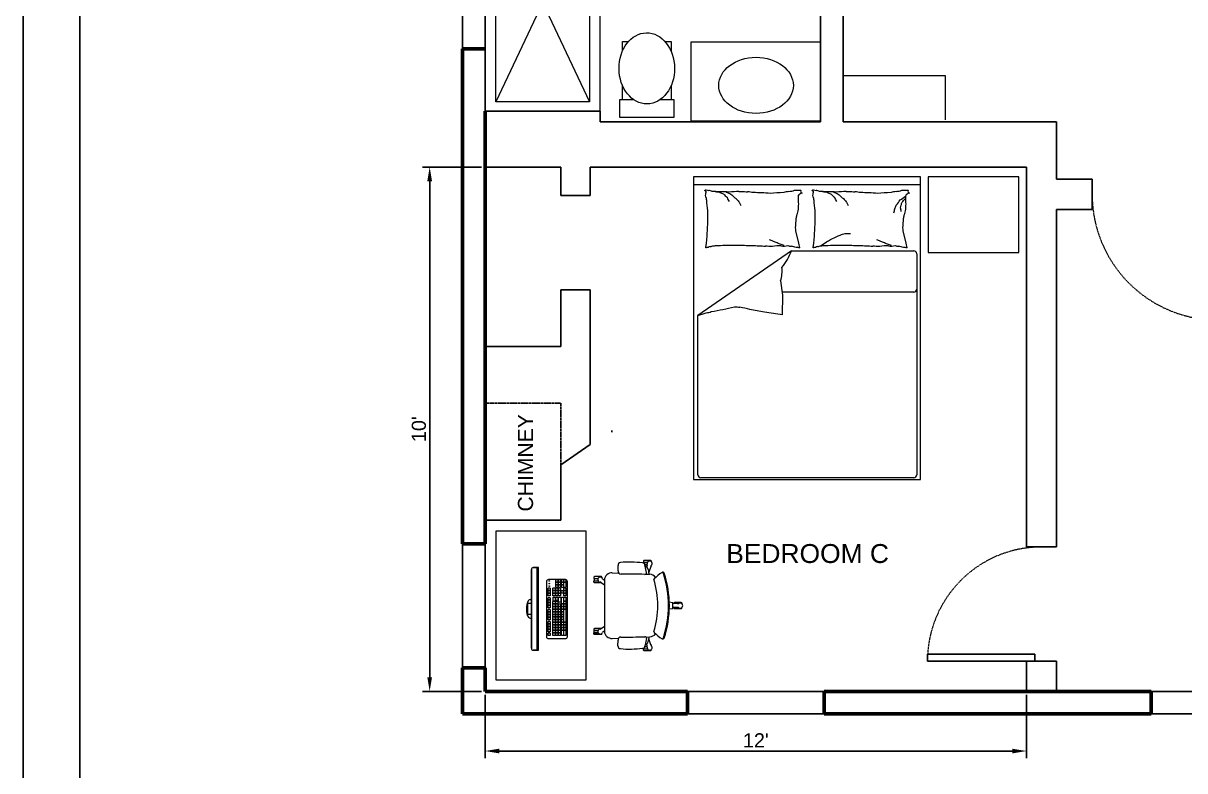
# Model space of a CAD drawing. Header units: millimetres. Extents: x 148 to 2418, y -847 to 707.
# Drawn here: x 922.3 to 1229.6, y 173.7 to 371.4 of the extents above; entities that cross this region are included whole.
import ezdxf

# ---------------------------------------------------------------- set-up
doc = ezdxf.new("R2010")
doc.units = ezdxf.units.MM
doc.linetypes.add('ACAD_ISO03W100', pattern=[30, 12, -18])
for name, color, linetype in [('A-DETL-FINE', 250, 'Continuous'), ('A-DETL-LITE', 250, 'Continuous'), ('A-DIMS-CRIT', 250, 'Continuous'), ('A-ROOM-NAME', 250, 'Continuous'), ('A-WALL-EXTR-HEVY', 250, 'Continuous'), ('A-WALL-INTR-MEDM', 250, 'Continuous'), ('Title Blocks', 250, 'Continuous')]:
    doc.layers.add(name, color=color, linetype=linetype)
doc.styles.add('DIM_FONT', font='SIMPLEX.shx', dxfattribs={"width": 0.8})
doc.styles.get("Standard").update_dxf_attribs({"font": 'Arial.ttf'})
doc.dimstyles.new('ISO-25', dxfattribs={"dimtxt": 2.5, "dimasz": 2.5, "dimexe": 1.25, "dimexo": 0.625, "dimtad": 1, "dimtxsty": 'Standard', "dimcen": 2.5, "dimadec": 0, "dimazin": 0, "dimtfac": 1, "dimtmove": 0, "dimatfit": 3, "dimfxl": 1, "dimarcsym": 0})

# ---------------------------------------------------------------- blocks, each defined once
blk = doc.blocks.new('*D12')
at = {"layer": 'A-DIMS-CRIT', "color": 0, "lineweight": -2, "transparency": 16777216}
for p, q in [((1044.51, 193.76), (1044.51, 177.03)), ((1187.73, 193.76), (1187.73, 177.03)), ((1048.26, 178.91), (1183.98, 178.91))]:
    blk.add_line(p, q, dxfattribs=at)
at = {"layer": 'A-DIMS-CRIT', "color": 0, "transparency": 16777216}
for points in [[(1048.26, 179.53), (1048.26, 178.28), (1044.51, 178.91)], [(1183.98, 179.53), (1183.98, 178.28), (1187.73, 178.91)]]:
    blk.add_solid(points, dxfattribs=at)
at = {"layer": 'Defpoints', "color": 0, "transparency": 16777216}
for p in [(1044.51, 194.69), (1187.73, 194.69), (1187.73, 178.91)]:
    blk.add_point(p, dxfattribs=at)
at = {"layer": 'A-DIMS-CRIT', "color": 0, "transparency": 16777216, "insert": (1116.12, 181.73), "char_height": 3.75, "attachment_point": 5}
blk.add_mtext("12'", dxfattribs=at)
blk = doc.blocks.new('*D13')
at = {"layer": 'A-DIMS-CRIT', "color": 0, "lineweight": -2, "transparency": 16777216}
for p, q in [((1043.57, 333.39), (1027.94, 333.39)), ((1029.82, 329.64), (1029.82, 198.44)), ((1043.57, 194.69), (1027.94, 194.69))]:
    blk.add_line(p, q, dxfattribs=at)
at = {"layer": 'A-DIMS-CRIT', "color": 0, "transparency": 16777216}
for points in [[(1029.19, 329.64), (1030.44, 329.64), (1029.82, 333.39)], [(1029.19, 198.44), (1030.44, 198.44), (1029.82, 194.69)]]:
    blk.add_solid(points, dxfattribs=at)
at = {"layer": 'Defpoints', "color": 0, "transparency": 16777216}
for p in [(1044.51, 333.39), (1029.82, 194.69), (1044.51, 194.69)]:
    blk.add_point(p, dxfattribs=at)
at = {"layer": 'A-DIMS-CRIT', "color": 0, "transparency": 16777216, "insert": (1026.97, 264.04), "char_height": 3.75, "attachment_point": 5, "rotation": 90}
blk.add_mtext("10'", dxfattribs=at)

msp = doc.modelspace()

# ---------------------------------------------------------------- linework, layer by layer
msp.add_line((1078.014, 263.681), (1078.019, 263.283))
at = {"layer": 'A-DETL-FINE', "lineweight": 9}
for p, q in [((1074.971, 348.138), (1074.971, 405.887)), ((1047.324, 350.65), (1047.324, 403.038)), ((1047.324, 403.038), (1072.114, 350.65)), ((1072.114, 403.038), (1047.324, 350.65)), ((1072.114, 403.038), (1072.114, 350.65)), ((1099.059, 345.542), (1099.059, 366.472)), ((1099.059, 366.472), (1133.221, 366.472)), ((1133.221, 366.472), (1133.221, 345.542)), ((1139.221, 357.637), (1166.221, 357.637)), ((1166.221, 357.637), (1166.221, 345.887)), ((1072.114, 350.65), (1047.324, 350.65)), ((1080.816, 351.272), (1083.723, 351.272)), ((1090.884, 351.272), (1093.73, 351.272)), ((1133.221, 345.542), (1099.059, 345.542)), ((1159.739, 330.802), (1099.662, 330.802)), ((1099.662, 330.802), (1099.662, 250.699)), ((1159.739, 250.699), (1159.739, 330.802)), ((1161.742, 330.802), (1161.742, 310.776)), ((1185.773, 330.802), (1161.742, 330.802)), ((1185.773, 310.776), (1185.773, 330.802)), ((1159.739, 328.705), (1099.662, 328.705)), ((1127.514, 313.247), (1126.687, 316.554)), ((1155.921, 313.247), (1155.093, 316.554)), ((1125.556, 311.236), (1100.8, 294.118)), ((1125.556, 311.236), (1157.904, 311.236)), ((1127.815, 312.045), (1127.514, 313.247)), ((1156.221, 312.045), (1155.921, 313.247)), ((1161.742, 310.776), (1185.773, 310.776)), ((1158.705, 310.435), (1158.705, 251.987)), ((1122.651, 303.32), (1123.197, 299.499)), ((1072.257, 300.888), (1072.257, 293.958)), ((1157.904, 300.318), (1123.08, 300.318)), ((1123.197, 299.499), (1123.128, 294.286)), ((1100.8, 251.987), (1100.8, 294.118)), ((1099.662, 250.699), (1159.739, 250.699)), ((1157.904, 251.186), (1101.601, 251.186)), ((1047.379, 197.614), (1047.379, 237.137)), ((1047.379, 237.137), (1071.141, 237.137)), ((1071.141, 237.137), (1071.141, 197.614)), ((1087.206, 226.119), (1086.798, 228.144)), ((1056.728, 206.079), (1056.728, 226.931)), ((1056.728, 226.931), (1056.728, 206.079)), ((1057.249, 227.452), (1058.289, 227.452)), ((1058.289, 227.452), (1057.249, 227.452)), ((1058.289, 205.558), (1058.289, 227.452)), ((1058.289, 227.452), (1058.289, 205.558)), ((1058.658, 227.452), (1058.289, 227.452)), ((1058.658, 205.558), (1058.658, 227.452)), ((1060.728, 223.742), (1060.728, 209.167)), ((1061.177, 221.336), (1061.177, 221.948)), ((1061.726, 221.948), (1061.177, 221.948)), ((1061.726, 221.336), (1061.177, 221.336)), ((1061.726, 221.336), (1061.177, 221.336)), ((1065.76, 224.263), (1061.249, 224.263)), ((1061.726, 221.948), (1061.726, 221.336)), ((1062.452, 221.336), (1062.452, 221.948)), ((1063.001, 221.948), (1062.452, 221.948)), ((1063.001, 221.336), (1062.452, 221.336)), ((1063.001, 221.336), (1062.452, 221.336)), ((1063.001, 221.948), (1063.001, 221.336)), ((1063.206, 223.595), (1063.206, 224.207)), ((1063.755, 224.207), (1063.206, 224.207)), ((1063.755, 223.595), (1063.206, 223.595)), ((1063.206, 222.896), (1063.206, 223.507)), ((1063.755, 223.507), (1063.206, 223.507)), ((1063.755, 222.896), (1063.206, 222.896)), ((1063.206, 222.194), (1063.206, 222.806)), ((1063.755, 222.806), (1063.206, 222.806)), ((1063.755, 222.194), (1063.206, 222.194)), ((1063.206, 221.336), (1063.206, 221.948)), ((1063.755, 221.948), (1063.206, 221.948)), ((1063.755, 221.336), (1063.206, 221.336)), ((1063.755, 221.336), (1063.206, 221.336)), ((1063.755, 224.207), (1063.755, 223.595)), ((1063.755, 223.507), (1063.755, 222.896)), ((1063.755, 222.806), (1063.755, 222.194)), ((1063.755, 221.948), (1063.755, 221.336)), ((1063.931, 223.595), (1063.931, 224.207)), ((1064.48, 224.207), (1063.931, 224.207)), ((1064.48, 223.595), (1063.931, 223.595)), ((1063.931, 222.896), (1063.931, 223.507)), ((1064.48, 223.507), (1063.931, 223.507)), ((1064.48, 222.896), (1063.931, 222.896)), ((1063.931, 222.194), (1063.931, 222.806)), ((1064.48, 222.806), (1063.931, 222.806)), ((1064.48, 222.194), (1063.931, 222.194)), ((1063.931, 221.336), (1063.931, 221.948)), ((1064.48, 221.948), (1063.931, 221.948)), ((1064.48, 221.336), (1063.931, 221.336)), ((1064.48, 221.336), (1063.931, 221.336)), ((1064.48, 224.207), (1064.48, 223.595)), ((1064.48, 223.507), (1064.48, 222.896)), ((1064.48, 222.806), (1064.48, 222.194)), ((1064.48, 221.948), (1064.48, 221.336)), ((1064.671, 223.595), (1064.671, 224.207)), ((1065.22, 224.207), (1064.671, 224.207)), ((1065.22, 223.595), (1064.671, 223.595)), ((1064.671, 222.896), (1064.671, 223.507)), ((1065.22, 223.507), (1064.671, 223.507)), ((1065.22, 222.896), (1064.671, 222.896)), ((1064.671, 222.194), (1064.671, 222.806)), ((1065.22, 222.806), (1064.671, 222.806)), ((1065.22, 222.194), (1064.671, 222.194)), ((1065.22, 224.207), (1065.22, 223.595)), ((1065.22, 223.507), (1065.22, 222.896)), ((1065.22, 222.806), (1065.22, 222.194)), ((1065.325, 223.595), (1065.325, 224.207)), ((1065.874, 224.207), (1065.325, 224.207)), ((1065.874, 223.595), (1065.325, 223.595)), ((1065.325, 222.194), (1065.325, 223.507)), ((1065.874, 223.507), (1065.325, 223.507)), ((1065.325, 222.194), (1065.325, 222.806)), ((1065.874, 222.194), (1065.325, 222.194)), ((1065.325, 221.336), (1065.325, 221.948)), ((1065.874, 221.948), (1065.325, 221.948)), ((1065.874, 221.336), (1065.325, 221.336)), ((1065.874, 221.336), (1065.325, 221.336)), ((1065.874, 224.207), (1065.874, 223.595)), ((1065.874, 223.507), (1065.874, 222.194)), ((1065.874, 222.806), (1065.874, 222.194)), ((1065.874, 221.948), (1065.874, 221.336)), ((1066.281, 209.167), (1066.281, 223.742)), ((1056.426, 218.964), (1056.728, 218.964)), ((1061.177, 220.635), (1061.177, 221.247)), ((1061.726, 221.247), (1061.177, 221.247)), ((1061.726, 220.635), (1061.177, 220.635)), ((1061.726, 220.635), (1061.177, 220.635)), ((1061.177, 219.934), (1061.177, 220.545)), ((1061.726, 220.545), (1061.177, 220.545)), ((1061.726, 219.934), (1061.177, 219.934)), ((1061.726, 219.934), (1061.177, 219.934)), ((1061.181, 218.864), (1061.181, 219.476)), ((1061.73, 219.476), (1061.181, 219.476)), ((1061.73, 218.864), (1061.181, 218.864)), ((1061.73, 218.864), (1061.181, 218.864)), ((1061.181, 218.162), (1061.181, 218.774)), ((1061.73, 218.774), (1061.181, 218.774)), ((1061.726, 221.247), (1061.726, 220.635)), ((1061.726, 220.545), (1061.726, 219.934)), ((1061.73, 219.476), (1061.73, 218.864)), ((1061.73, 218.774), (1061.73, 218.162)), ((1062.452, 220.635), (1062.452, 221.247)), ((1063.001, 221.247), (1062.452, 221.247)), ((1063.001, 220.635), (1062.452, 220.635)), ((1063.001, 220.635), (1062.452, 220.635)), ((1062.452, 219.934), (1062.452, 220.545)), ((1063.001, 220.545), (1062.452, 220.545)), ((1063.001, 219.934), (1062.452, 219.934)), ((1063.001, 219.934), (1062.452, 219.934)), ((1062.452, 217.873), (1062.452, 218.485)), ((1063.001, 218.485), (1062.452, 218.485)), ((1062.457, 218.586), (1062.457, 219.604)), ((1062.457, 219.604), (1063.007, 219.604)), ((1063.007, 218.586), (1062.457, 218.586)), ((1063.001, 221.247), (1063.001, 220.635)), ((1063.001, 220.545), (1063.001, 219.934)), ((1063.001, 218.485), (1063.001, 217.873)), ((1063.007, 219.604), (1063.007, 218.586)), ((1063.206, 220.635), (1063.206, 221.247)), ((1063.755, 221.247), (1063.206, 221.247)), ((1063.755, 220.635), (1063.206, 220.635)), ((1063.755, 220.635), (1063.206, 220.635)), ((1063.206, 219.934), (1063.206, 220.545)), ((1063.755, 220.545), (1063.206, 220.545)), ((1063.755, 219.934), (1063.206, 219.934)), ((1063.755, 219.934), (1063.206, 219.934)), ((1063.206, 217.873), (1063.206, 218.485)), ((1063.755, 218.485), (1063.206, 218.485)), ((1063.211, 218.706), (1063.211, 219.604)), ((1063.211, 219.604), (1063.761, 219.604)), ((1063.761, 218.706), (1063.211, 218.706)), ((1063.755, 221.247), (1063.755, 220.635)), ((1063.755, 220.545), (1063.755, 219.934)), ((1063.755, 218.485), (1063.755, 217.873)), ((1063.761, 219.604), (1063.761, 218.706)), ((1063.931, 220.635), (1063.931, 221.247)), ((1064.48, 221.247), (1063.931, 221.247)), ((1064.48, 220.635), (1063.931, 220.635)), ((1064.48, 220.635), (1063.931, 220.635)), ((1063.931, 219.934), (1063.931, 220.545)), ((1064.48, 220.545), (1063.931, 220.545)), ((1064.48, 219.934), (1063.931, 219.934)), ((1064.48, 219.934), (1063.931, 219.934)), ((1063.936, 218.312), (1063.936, 219.604)), ((1063.936, 219.604), (1064.485, 219.604)), ((1064.485, 218.312), (1063.936, 218.312)), ((1064.48, 221.247), (1064.48, 220.635)), ((1064.48, 220.545), (1064.48, 219.934)), ((1064.485, 219.604), (1064.485, 218.312)), ((1064.6, 220.635), (1064.6, 221.247)), ((1065.149, 221.247), (1064.6, 221.247)), ((1065.149, 220.635), (1064.6, 220.635)), ((1065.149, 220.635), (1064.6, 220.635)), ((1064.676, 217.873), (1064.676, 219.604)), ((1064.676, 219.604), (1065.22, 219.604)), ((1065.149, 221.247), (1065.149, 220.635)), ((1065.22, 219.604), (1065.22, 217.873)), ((1065.325, 219.934), (1065.325, 220.545)), ((1065.874, 220.545), (1065.325, 220.545)), ((1065.874, 219.934), (1065.325, 219.934)), ((1065.874, 219.934), (1065.325, 219.934)), ((1065.327, 220.635), (1065.327, 221.247)), ((1065.876, 221.247), (1065.327, 221.247)), ((1065.876, 220.635), (1065.327, 220.635)), ((1065.876, 220.635), (1065.327, 220.635)), ((1065.329, 218.576), (1065.329, 219.604)), ((1065.878, 218.576), (1065.329, 218.576)), ((1065.329, 217.873), (1065.329, 218.485)), ((1065.878, 218.485), (1065.329, 218.485)), ((1065.334, 219.604), (1065.878, 219.604)), ((1065.874, 220.545), (1065.874, 219.934)), ((1065.876, 221.247), (1065.876, 220.635)), ((1065.878, 219.604), (1065.878, 218.576)), ((1065.878, 218.485), (1065.878, 217.873)), ((1065.878, 218.485), (1065.878, 217.873)), ((1094.132, 218.146), (1093.231, 218.278)), ((1055.785, 214.993), (1055.785, 218.017)), ((1055.785, 218.017), (1056.728, 218.017)), ((1056.728, 218.017), (1056.728, 214.993)), ((1061.73, 218.162), (1061.181, 218.162)), ((1061.73, 218.162), (1061.181, 218.162)), ((1061.181, 215.707), (1061.181, 216.319)), ((1061.73, 216.319), (1061.181, 216.319)), ((1061.73, 215.707), (1061.181, 215.707)), ((1061.73, 215.707), (1061.181, 215.707)), ((1061.181, 215.005), (1061.181, 215.617)), ((1061.73, 215.617), (1061.181, 215.617)), ((1061.183, 217.461), (1061.183, 218.073)), ((1061.732, 218.073), (1061.183, 218.073)), ((1061.732, 217.461), (1061.183, 217.461)), ((1061.732, 217.461), (1061.183, 217.461)), ((1061.183, 216.76), (1061.183, 217.372)), ((1061.732, 217.372), (1061.183, 217.372)), ((1061.732, 216.76), (1061.183, 216.76)), ((1061.732, 216.76), (1061.183, 216.76)), ((1061.73, 216.319), (1061.73, 215.707)), ((1061.73, 215.617), (1061.73, 215.005)), ((1061.732, 218.073), (1061.732, 217.461)), ((1061.732, 217.372), (1061.732, 216.76)), ((1063.001, 217.873), (1062.452, 217.873)), ((1063.001, 217.873), (1062.452, 217.873)), ((1062.452, 217.172), (1062.452, 217.784)), ((1063.001, 217.784), (1062.452, 217.784)), ((1063.001, 217.172), (1062.452, 217.172)), ((1063.001, 217.172), (1062.452, 217.172)), ((1062.452, 216.47), (1062.452, 217.082)), ((1063.001, 217.082), (1062.452, 217.082)), ((1063.001, 216.47), (1062.452, 216.47)), ((1063.001, 216.47), (1062.452, 216.47)), ((1062.452, 215.769), (1062.452, 216.381)), ((1063.001, 216.381), (1062.452, 216.381)), ((1063.001, 215.769), (1062.452, 215.769)), ((1063.001, 215.769), (1062.452, 215.769)), ((1062.452, 215.068), (1062.452, 215.68)), ((1063.001, 215.68), (1062.452, 215.68)), ((1063.001, 217.784), (1063.001, 217.172)), ((1063.001, 217.082), (1063.001, 216.47)), ((1063.001, 216.381), (1063.001, 215.769)), ((1063.001, 215.68), (1063.001, 215.068)), ((1063.755, 217.873), (1063.206, 217.873)), ((1063.755, 217.873), (1063.206, 217.873)), ((1063.206, 217.172), (1063.206, 217.784)), ((1063.755, 217.784), (1063.206, 217.784)), ((1063.755, 217.172), (1063.206, 217.172)), ((1063.755, 217.172), (1063.206, 217.172)), ((1063.206, 216.47), (1063.206, 217.082)), ((1063.755, 217.082), (1063.206, 217.082)), ((1063.755, 216.47), (1063.206, 216.47)), ((1063.755, 216.47), (1063.206, 216.47)), ((1063.206, 215.769), (1063.206, 216.381)), ((1063.755, 216.381), (1063.206, 216.381)), ((1063.755, 215.769), (1063.206, 215.769)), ((1063.755, 215.769), (1063.206, 215.769)), ((1063.206, 215.068), (1063.206, 215.68)), ((1063.755, 215.68), (1063.206, 215.68)), ((1063.755, 217.784), (1063.755, 217.172)), ((1063.755, 217.082), (1063.755, 216.47)), ((1063.755, 216.381), (1063.755, 215.769)), ((1063.755, 215.68), (1063.755, 215.068)), ((1063.931, 217.172), (1063.931, 217.784)), ((1064.48, 217.784), (1063.931, 217.784)), ((1064.48, 217.172), (1063.931, 217.172)), ((1064.48, 217.172), (1063.931, 217.172)), ((1063.931, 216.47), (1063.931, 217.082)), ((1064.48, 217.082), (1063.931, 217.082)), ((1064.48, 216.47), (1063.931, 216.47)), ((1064.48, 216.47), (1063.931, 216.47)), ((1063.931, 215.769), (1063.931, 216.381)), ((1064.48, 216.381), (1063.931, 216.381)), ((1064.48, 215.769), (1063.931, 215.769)), ((1064.48, 215.769), (1063.931, 215.769)), ((1063.931, 215.068), (1063.931, 215.68)), ((1064.48, 215.68), (1063.931, 215.68)), ((1064.48, 217.784), (1064.48, 217.172)), ((1064.48, 217.082), (1064.48, 216.47)), ((1064.48, 216.381), (1064.48, 215.769)), ((1064.48, 215.68), (1064.48, 215.068)), ((1064.671, 217.172), (1064.671, 217.784)), ((1065.22, 217.784), (1064.671, 217.784)), ((1065.22, 217.172), (1064.671, 217.172)), ((1065.22, 217.172), (1064.671, 217.172)), ((1064.671, 216.47), (1064.671, 217.082)), ((1065.22, 217.082), (1064.671, 217.082)), ((1065.22, 216.47), (1064.671, 216.47)), ((1065.22, 216.47), (1064.671, 216.47)), ((1064.671, 215.769), (1064.671, 216.381)), ((1065.22, 216.381), (1064.671, 216.381)), ((1065.22, 215.769), (1064.671, 215.769)), ((1065.22, 215.769), (1064.671, 215.769)), ((1064.671, 215.068), (1064.671, 215.68)), ((1065.22, 215.68), (1064.671, 215.68)), ((1065.22, 217.873), (1064.676, 217.873)), ((1065.22, 217.784), (1065.22, 217.172)), ((1065.22, 217.082), (1065.22, 216.47)), ((1065.22, 216.381), (1065.22, 215.769)), ((1065.22, 215.68), (1065.22, 215.068)), ((1065.878, 217.873), (1065.329, 217.873)), ((1065.878, 217.873), (1065.329, 217.873)), ((1065.329, 217.172), (1065.329, 217.784)), ((1065.878, 217.784), (1065.329, 217.784)), ((1065.878, 217.172), (1065.329, 217.172)), ((1065.878, 217.172), (1065.329, 217.172)), ((1065.329, 216.47), (1065.329, 217.082)), ((1065.878, 217.082), (1065.329, 217.082)), ((1065.878, 216.47), (1065.329, 216.47)), ((1065.878, 216.47), (1065.329, 216.47)), ((1065.329, 212.964), (1065.329, 216.381)), ((1065.878, 216.381), (1065.329, 216.381)), ((1065.329, 215.068), (1065.329, 215.68)), ((1065.878, 217.873), (1065.334, 217.873)), ((1065.878, 217.784), (1065.878, 217.172)), ((1065.878, 217.082), (1065.878, 216.47)), ((1065.878, 216.381), (1065.878, 212.964)), ((1065.878, 215.68), (1065.878, 215.068)), ((1093.23, 216.485), (1094.131, 216.617)), ((1094.131, 216.617), (1094.132, 218.146)), ((1056.728, 214.993), (1055.785, 214.993)), ((1056.445, 214.054), (1056.728, 214.054)), ((1061.73, 215.005), (1061.181, 215.005)), ((1061.73, 215.005), (1061.181, 215.005)), ((1061.181, 214.304), (1061.181, 214.916)), ((1061.73, 214.916), (1061.181, 214.916)), ((1061.73, 214.304), (1061.181, 214.304)), ((1061.73, 214.304), (1061.181, 214.304)), ((1061.181, 213.603), (1061.181, 214.215)), ((1061.73, 214.215), (1061.181, 214.215)), ((1061.73, 213.603), (1061.181, 213.603)), ((1061.73, 213.603), (1061.181, 213.603)), ((1061.181, 212.563), (1061.181, 213.175)), ((1061.73, 213.175), (1061.181, 213.175)), ((1061.73, 212.563), (1061.181, 212.563)), ((1061.73, 212.563), (1061.181, 212.563)), ((1061.181, 211.861), (1061.181, 212.473)), ((1061.73, 212.473), (1061.181, 212.473)), ((1061.73, 214.916), (1061.73, 214.304)), ((1061.73, 214.215), (1061.73, 213.603)), ((1061.73, 213.175), (1061.73, 212.563)), ((1061.73, 212.473), (1061.73, 211.861)), ((1063.001, 215.068), (1062.452, 215.068)), ((1063.001, 215.068), (1062.452, 215.068)), ((1062.452, 214.367), (1062.452, 214.978)), ((1063.001, 214.978), (1062.452, 214.978)), ((1063.001, 214.367), (1062.452, 214.367)), ((1063.001, 214.367), (1062.452, 214.367)), ((1062.452, 213.665), (1062.452, 214.277)), ((1063.001, 214.277), (1062.452, 214.277)), ((1063.001, 213.665), (1062.452, 213.665)), ((1063.001, 213.665), (1062.452, 213.665)), ((1062.452, 212.964), (1062.452, 213.576)), ((1063.001, 213.576), (1062.452, 213.576)), ((1063.001, 212.964), (1062.452, 212.964)), ((1063.001, 212.964), (1062.452, 212.964)), ((1062.452, 212.263), (1062.452, 212.875)), ((1063.001, 212.875), (1062.452, 212.875)), ((1063.001, 212.263), (1062.452, 212.263)), ((1063.001, 212.263), (1062.452, 212.263)), ((1062.452, 211.561), (1062.452, 212.173)), ((1063.001, 212.173), (1062.452, 212.173)), ((1063.001, 214.978), (1063.001, 214.367)), ((1063.001, 214.277), (1063.001, 213.665)), ((1063.001, 213.576), (1063.001, 212.964)), ((1063.001, 212.875), (1063.001, 212.263)), ((1063.001, 212.173), (1063.001, 211.561)), ((1063.755, 215.068), (1063.206, 215.068)), ((1063.755, 215.068), (1063.206, 215.068)), ((1063.206, 214.367), (1063.206, 214.978)), ((1063.755, 214.978), (1063.206, 214.978)), ((1063.755, 214.367), (1063.206, 214.367)), ((1063.755, 214.367), (1063.206, 214.367)), ((1063.206, 213.665), (1063.206, 214.277)), ((1063.755, 214.277), (1063.206, 214.277)), ((1063.755, 213.665), (1063.206, 213.665)), ((1063.755, 213.665), (1063.206, 213.665)), ((1063.206, 212.964), (1063.206, 213.576)), ((1063.755, 213.576), (1063.206, 213.576)), ((1063.755, 212.964), (1063.206, 212.964)), ((1063.755, 212.964), (1063.206, 212.964)), ((1063.206, 212.263), (1063.206, 212.875)), ((1063.755, 212.875), (1063.206, 212.875)), ((1063.755, 212.263), (1063.206, 212.263)), ((1063.755, 212.263), (1063.206, 212.263)), ((1063.206, 211.561), (1063.206, 212.173)), ((1063.755, 212.173), (1063.206, 212.173)), ((1063.755, 214.978), (1063.755, 214.367)), ((1063.755, 214.277), (1063.755, 213.665)), ((1063.755, 213.576), (1063.755, 212.964)), ((1063.755, 212.875), (1063.755, 212.263)), ((1063.755, 212.173), (1063.755, 211.561)), ((1064.48, 215.068), (1063.931, 215.068)), ((1064.48, 215.068), (1063.931, 215.068)), ((1063.931, 214.367), (1063.931, 214.978)), ((1064.48, 214.978), (1063.931, 214.978)), ((1064.48, 214.367), (1063.931, 214.367)), ((1064.48, 214.367), (1063.931, 214.367)), ((1063.931, 213.665), (1063.931, 214.277)), ((1064.48, 214.277), (1063.931, 214.277)), ((1064.48, 213.665), (1063.931, 213.665)), ((1064.48, 213.665), (1063.931, 213.665)), ((1063.931, 212.964), (1063.931, 213.576)), ((1064.48, 213.576), (1063.931, 213.576)), ((1064.48, 212.964), (1063.931, 212.964)), ((1064.48, 212.964), (1063.931, 212.964)), ((1063.931, 212.263), (1063.931, 212.875)), ((1064.48, 212.875), (1063.931, 212.875)), ((1064.48, 212.263), (1063.931, 212.263)), ((1064.48, 212.263), (1063.931, 212.263)), ((1063.931, 211.561), (1063.931, 212.173)), ((1064.48, 212.173), (1063.931, 212.173)), ((1064.48, 214.978), (1064.48, 214.367)), ((1064.48, 214.277), (1064.48, 213.665)), ((1064.48, 213.576), (1064.48, 212.964)), ((1064.48, 212.875), (1064.48, 212.263)), ((1064.48, 212.173), (1064.48, 211.561)), ((1065.22, 215.068), (1064.671, 215.068)), ((1065.22, 215.068), (1064.671, 215.068)), ((1064.671, 214.367), (1064.671, 214.978)), ((1065.22, 214.978), (1064.671, 214.978)), ((1065.22, 214.367), (1064.671, 214.367)), ((1065.22, 214.367), (1064.671, 214.367)), ((1064.671, 213.665), (1064.671, 214.277)), ((1065.22, 214.277), (1064.671, 214.277)), ((1065.22, 213.665), (1064.671, 213.665)), ((1065.22, 213.665), (1064.671, 213.665)), ((1064.671, 212.964), (1064.671, 213.576)), ((1065.22, 213.576), (1064.671, 213.576)), ((1065.22, 212.964), (1064.671, 212.964)), ((1065.22, 212.964), (1064.671, 212.964)), ((1064.671, 212.263), (1064.671, 212.875)), ((1065.22, 212.875), (1064.671, 212.875)), ((1065.22, 212.263), (1064.671, 212.263)), ((1065.22, 212.263), (1064.671, 212.263)), ((1064.671, 211.561), (1064.671, 212.173)), ((1065.22, 212.173), (1064.671, 212.173)), ((1065.22, 214.978), (1065.22, 214.367)), ((1065.22, 214.277), (1065.22, 213.665)), ((1065.22, 213.576), (1065.22, 212.964)), ((1065.22, 212.875), (1065.22, 212.263)), ((1065.22, 212.173), (1065.22, 211.561)), ((1065.329, 214.367), (1065.329, 214.978)), ((1065.329, 213.665), (1065.329, 214.277)), ((1065.329, 212.964), (1065.329, 213.576)), ((1065.878, 212.964), (1065.329, 212.964)), ((1065.878, 212.964), (1065.329, 212.964)), ((1065.329, 212.263), (1065.329, 212.875)), ((1065.878, 212.875), (1065.329, 212.875)), ((1065.878, 212.263), (1065.329, 212.263)), ((1065.878, 212.263), (1065.329, 212.263)), ((1065.329, 211.561), (1065.329, 212.173)), ((1065.878, 212.173), (1065.329, 212.173)), ((1065.878, 214.978), (1065.878, 214.367)), ((1065.878, 214.277), (1065.878, 213.665)), ((1065.878, 213.576), (1065.878, 212.964)), ((1065.878, 212.875), (1065.878, 212.263)), ((1065.878, 212.173), (1065.878, 211.561)), ((1061.73, 211.861), (1061.181, 211.861)), ((1061.73, 211.861), (1061.181, 211.861)), ((1061.181, 211.16), (1061.181, 211.772)), ((1061.73, 211.772), (1061.181, 211.772)), ((1061.73, 211.16), (1061.181, 211.16)), ((1061.73, 211.16), (1061.181, 211.16)), ((1061.181, 210.459), (1061.181, 211.071)), ((1061.73, 211.071), (1061.181, 211.071)), ((1061.73, 210.459), (1061.181, 210.459)), ((1061.73, 210.459), (1061.181, 210.459)), ((1061.181, 209.457), (1061.181, 210.069)), ((1061.73, 210.069), (1061.181, 210.069)), ((1061.73, 209.457), (1061.181, 209.457)), ((1061.73, 211.772), (1061.73, 211.16)), ((1061.73, 211.071), (1061.73, 210.459)), ((1061.73, 210.069), (1061.73, 209.457)), ((1063.001, 211.561), (1062.452, 211.561)), ((1063.001, 211.561), (1062.452, 211.561)), ((1062.452, 210.86), (1062.452, 211.472)), ((1063.001, 211.472), (1062.452, 211.472)), ((1063.001, 210.86), (1062.452, 210.86)), ((1063.001, 210.86), (1062.452, 210.86)), ((1062.452, 210.159), (1062.452, 210.771)), ((1063.001, 210.771), (1062.452, 210.771)), ((1063.001, 210.159), (1062.452, 210.159)), ((1063.001, 210.159), (1062.452, 210.159)), ((1062.452, 209.457), (1062.452, 210.069)), ((1063.001, 210.069), (1062.452, 210.069)), ((1063.001, 209.457), (1062.452, 209.457)), ((1063.001, 211.472), (1063.001, 210.86)), ((1063.001, 210.771), (1063.001, 210.159)), ((1063.001, 210.069), (1063.001, 209.457)), ((1063.755, 211.561), (1063.206, 211.561)), ((1063.755, 211.561), (1063.206, 211.561)), ((1063.206, 210.86), (1063.206, 211.472)), ((1063.755, 211.472), (1063.206, 211.472)), ((1063.755, 210.86), (1063.206, 210.86)), ((1063.755, 210.86), (1063.206, 210.86)), ((1063.206, 210.159), (1063.206, 210.771)), ((1063.755, 210.771), (1063.206, 210.771)), ((1063.755, 210.159), (1063.206, 210.159)), ((1063.755, 210.159), (1063.206, 210.159)), ((1063.206, 209.457), (1063.206, 210.069)), ((1063.755, 210.069), (1063.206, 210.069)), ((1063.755, 209.457), (1063.206, 209.457)), ((1063.755, 211.472), (1063.755, 210.86)), ((1063.755, 210.771), (1063.755, 210.159)), ((1063.755, 210.069), (1063.755, 209.457)), ((1064.48, 211.561), (1063.931, 211.561)), ((1064.48, 211.561), (1063.931, 211.561)), ((1063.931, 210.86), (1063.931, 211.472)), ((1064.48, 211.472), (1063.931, 211.472)), ((1064.48, 210.86), (1063.931, 210.86)), ((1064.48, 210.86), (1063.931, 210.86)), ((1063.931, 210.159), (1063.931, 210.771)), ((1064.48, 210.771), (1063.931, 210.771)), ((1064.48, 210.159), (1063.931, 210.159)), ((1064.48, 210.159), (1063.931, 210.159)), ((1063.931, 209.457), (1063.931, 210.069)), ((1064.48, 210.069), (1063.931, 210.069)), ((1064.48, 209.457), (1063.931, 209.457)), ((1064.48, 211.472), (1064.48, 210.86)), ((1064.48, 210.771), (1064.48, 210.159)), ((1064.48, 210.069), (1064.48, 209.457)), ((1065.22, 211.561), (1064.671, 211.561)), ((1065.22, 211.561), (1064.671, 211.561)), ((1064.671, 210.86), (1064.671, 211.472)), ((1065.22, 211.472), (1064.671, 211.472)), ((1065.22, 210.86), (1064.671, 210.86)), ((1065.22, 210.86), (1064.671, 210.86)), ((1064.671, 209.457), (1064.671, 210.771)), ((1064.671, 210.159), (1064.671, 210.771)), ((1065.22, 210.771), (1064.671, 210.771)), ((1065.22, 209.457), (1064.671, 209.457)), ((1065.22, 211.472), (1065.22, 210.86)), ((1065.22, 210.771), (1065.22, 209.457)), ((1065.22, 210.771), (1065.22, 210.159)), ((1065.878, 211.561), (1065.329, 211.561)), ((1065.878, 211.561), (1065.329, 211.561)), ((1065.329, 210.86), (1065.329, 211.472)), ((1065.878, 211.472), (1065.329, 211.472)), ((1065.878, 210.86), (1065.329, 210.86)), ((1065.878, 210.86), (1065.329, 210.86)), ((1065.329, 209.457), (1065.329, 210.771)), ((1065.329, 210.159), (1065.329, 210.771)), ((1065.878, 210.771), (1065.329, 210.771)), ((1065.878, 209.457), (1065.329, 209.457)), ((1065.878, 211.472), (1065.878, 210.86)), ((1065.878, 210.771), (1065.878, 209.457)), ((1065.878, 210.771), (1065.878, 210.159)), ((1061.249, 208.646), (1065.76, 208.646)), ((1087.203, 208.646), (1086.795, 206.621)), ((1058.289, 205.558), (1057.249, 205.558)), ((1057.249, 205.558), (1058.289, 205.558)), ((1058.289, 205.558), (1058.658, 205.558)), ((1071.141, 197.614), (1047.379, 197.614))]:
    msp.add_line(p, q, dxfattribs=at)
at = {"layer": 'A-DETL-FINE', "lineweight": 9, "ltscale": 2}
for p, q in [((1079.671, 226.546), (1079.658, 228.008)), ((1086.493, 229.33), (1086.369, 229.198)), ((1086.369, 229.198), (1086.369, 228.861)), ((1086.369, 228.861), (1086.404, 228.825)), ((1086.404, 228.825), (1087.462, 228.825)), ((1086.404, 228.79), (1086.404, 228.632)), ((1086.404, 228.79), (1087.444, 228.79)), ((1088.328, 229.329), (1086.493, 229.33)), ((1086.78, 228.213), (1087.404, 228.213)), ((1086.79, 228.178), (1087.401, 228.178)), ((1087.252, 227.674), (1087.034, 227.674)), ((1087.371, 228.029), (1087.217, 227.571)), ((1088.305, 227.726), (1087.828, 226.209)), ((1088.327, 227.674), (1088.289, 227.674)), ((1088.451, 227.806), (1088.327, 227.674)), ((1088.451, 229.197), (1088.328, 229.329)), ((1088.451, 229.197), (1088.451, 229.039)), ((1088.451, 227.806), (1088.451, 227.964)), ((1073.427, 225.076), (1073.303, 224.944)), ((1073.303, 224.944), (1073.303, 224.607)), ((1073.303, 224.607), (1073.339, 224.572)), ((1073.339, 224.536), (1073.338, 223.96)), ((1073.339, 224.572), (1074.397, 224.571)), ((1073.339, 224.536), (1074.378, 224.536)), ((1075.262, 225.076), (1073.427, 225.076)), ((1075.385, 224.944), (1075.262, 225.076)), ((1075.385, 224.944), (1075.385, 224.769)), ((1078.131, 226.076), (1079.834, 226.003)), ((1087.022, 225.697), (1088.018, 225.655)), ((1087.663, 226.924), (1087.742, 226.598)), ((1073.303, 223.889), (1073.338, 223.924)), ((1073.303, 223.552), (1073.303, 223.889)), ((1073.427, 223.42), (1073.303, 223.552)), ((1073.338, 223.96), (1074.378, 223.959)), ((1073.338, 223.924), (1074.396, 223.924)), ((1075.278, 223.42), (1073.427, 223.42)), ((1075.217, 223.464), (1076.069, 222.834)), ((1075.795, 224.259), (1076.069, 224.064)), ((1076.069, 224.174), (1076.067, 210.577)), ((1095.468, 216.899), (1094.131, 216.887)), ((1095.468, 217.881), (1094.132, 217.893)), ((1094.576, 218.218), (1094.452, 218.086)), ((1094.452, 218.086), (1094.452, 217.89)), ((1094.452, 216.694), (1094.452, 216.889)), ((1094.576, 216.562), (1094.452, 216.694)), ((1096.411, 218.218), (1094.576, 218.218)), ((1096.411, 216.562), (1094.576, 216.562)), ((1096.534, 218.086), (1096.411, 218.218)), ((1096.534, 216.694), (1096.411, 216.562)), ((1096.534, 218.086), (1096.534, 217.927)), ((1096.534, 216.694), (1096.534, 216.852)), ((1073.425, 211.349), (1073.301, 211.217)), ((1073.301, 211.217), (1073.301, 210.88)), ((1073.301, 210.88), (1073.337, 210.845)), ((1073.301, 210.162), (1073.337, 210.197)), ((1073.301, 209.825), (1073.301, 210.162)), ((1073.425, 209.693), (1073.301, 209.825)), ((1073.337, 210.845), (1074.395, 210.844)), ((1073.337, 210.809), (1074.376, 210.809)), ((1073.337, 210.232), (1073.337, 210.809)), ((1073.337, 210.232), (1074.376, 210.232)), ((1073.337, 210.197), (1074.395, 210.197)), ((1075.276, 211.348), (1073.425, 211.349)), ((1075.26, 209.693), (1073.425, 209.693)), ((1075.216, 211.304), (1076.067, 211.934)), ((1075.383, 209.825), (1075.26, 209.693)), ((1075.383, 209.825), (1075.383, 209.999)), ((1075.793, 210.509), (1076.067, 210.704)), ((1087.019, 209.068), (1088.016, 209.11)), ((1078.128, 208.692), (1079.831, 208.764)), ((1079.655, 206.759), (1079.669, 208.221)), ((1086.401, 205.975), (1086.401, 206.133)), ((1086.401, 205.975), (1087.441, 205.975)), ((1086.777, 206.552), (1087.401, 206.552)), ((1086.787, 206.587), (1087.398, 206.587)), ((1087.249, 207.091), (1087.031, 207.091)), ((1087.368, 206.736), (1087.215, 207.194)), ((1087.66, 207.841), (1087.74, 208.166)), ((1088.303, 207.039), (1087.825, 208.556)), ((1088.325, 207.091), (1088.286, 207.091)), ((1088.448, 206.959), (1088.325, 207.091)), ((1088.448, 206.959), (1088.448, 206.8)), ((1086.366, 205.904), (1086.401, 205.94)), ((1086.366, 205.567), (1086.366, 205.904)), ((1086.489, 205.435), (1086.366, 205.567)), ((1086.401, 205.94), (1087.459, 205.94)), ((1088.324, 205.435), (1086.489, 205.435)), ((1088.448, 205.567), (1088.324, 205.435)), ((1088.448, 205.567), (1088.448, 205.726))]:
    msp.add_line(p, q, dxfattribs=at)
at = {"layer": 'A-DETL-FINE', "lineweight": 9}
for points in [[(1080.816, 364.019), (1080.816, 366.63), (1082.462, 366.63)], [(1092.032, 366.63), (1093.73, 366.63), (1093.73, 363.941)], [(1080.816, 351.272), (1080.816, 355.037)], [(1093.73, 354.959), (1093.73, 351.272)], [(1093.73, 351.272), (1094.441, 351.272), (1094.441, 346.454), (1080.106, 346.454), (1080.106, 351.272), (1080.816, 351.272)]]:
    msp.add_lwpolyline(points, dxfattribs=at)
for centre in [(1061.473, 223.895), (1061.473, 223.206), (1061.473, 222.519)]:
    msp.add_circle(centre, 0.09, dxfattribs=at)
for centre, radius, start, end in [((1102.568, 327.355), 0.137, 291.7883, 340.43603), ((1102.638, 327.136), 0.0929, 340.43603, 101.89306), ((1102.622, 328.312), 1.006, 274.30254, 291.7883), ((1102.885, 327.17), 0.171, 201.9904, 281.89306), ((1101.622, 326.354), 1.313, 338.57902, 8.13348), ((1093.21, 323.807), 9.854, 8.13348, 12.10946), ((1103.501, 326.774), 0.625, 158.57902, 201.9904), ((1103.585, 328.373), 1.157, 239.34875, 274.30254), ((1103.474, 325.069), 2.16, 59.34875, 84.74081), ((1103.48, 294.071), 32.874, 84.74081, 88.09211), ((1106.117, 330.823), 3.973, 254.06476, 274.21588), ((1108.749, 330.071), 3.973, 233.91364, 254.06476), ((1107.095, 266.961), 59.848, 88.09211, 90.57574), ((1110.866, 328.596), 3.973, 216.17665, 233.91364), ((1112.6, 335.107), 9.373, 242.76041, 249.13972), ((1112.015, 291.925), 34.974, 90.57574, 94.80185), ((1111.172, 328.759), 3.075, 231.61143, 242.76041), ((1120.624, 337.344), 15.686, 226.18849, 231.61143), ((1112.177, 338.489), 11.603, 267.46141, 274.80185), ((1114.228, 332.933), 6.103, 259.81012, 267.46141), ((1111.71, 305.757), 21.199, 79.81012, 83.9133), ((1115.461, 284.608), 42.014, 83.9133, 90), ((1123.507, 299.279), 27.343, 90, 97.54685), ((1126.139, 317.283), 9.702, 97.54685, 105.74398), ((1123.074, 338.976), 12.206, 278.43719, 285.74398), ((1126.386, 333.681), 6.454, 270, 278.43719), ((1128.513, 325.111), 1.369, 94.40021, 153.41948), ((1128.041, 330.848), 3.621, 258.72762, 270), ((1128.511, 326.992), 0.526, 153.41948, 258.72762), ((1130.975, 327.355), 0.137, 291.7883, 340.43603), ((1131.045, 327.136), 0.0929, 340.43603, 101.89306), ((1131.028, 328.312), 1.006, 274.30254, 291.7883), ((1131.291, 327.17), 0.171, 201.9904, 281.89306), ((1130.029, 326.354), 1.313, 338.57902, 8.13348), ((1121.616, 323.807), 9.854, 8.13348, 12.10946), ((1131.908, 326.774), 0.625, 158.57902, 201.9904), ((1131.991, 328.373), 1.157, 239.34875, 274.30254), ((1131.88, 325.069), 2.16, 59.34875, 84.74081), ((1131.886, 294.071), 32.874, 84.74081, 88.09211), ((1134.523, 330.823), 3.973, 254.06476, 274.21588), ((1137.156, 330.071), 3.973, 233.91364, 254.06476), ((1135.501, 266.961), 59.848, 88.09211, 90.57574), ((1139.272, 328.596), 3.973, 216.17665, 233.91364), ((1141.006, 335.107), 9.373, 242.76041, 249.13972), ((1140.421, 291.925), 34.974, 90.57574, 94.80185), ((1139.578, 328.759), 3.075, 231.61143, 242.76041), ((1149.03, 337.344), 15.686, 226.18849, 231.61143), ((1140.584, 338.489), 11.603, 267.46141, 274.80185), ((1142.635, 332.933), 6.103, 259.81012, 267.46141), ((1140.117, 305.757), 21.199, 79.81012, 83.9133), ((1143.867, 284.608), 42.014, 83.9133, 90), ((1151.913, 299.279), 27.343, 90, 97.54685), ((1154.546, 317.283), 9.702, 97.54685, 105.74398), ((1151.48, 338.976), 12.206, 278.43719, 285.74398), ((1154.792, 333.681), 6.454, 270, 278.43719), ((1156.919, 325.111), 1.369, 94.40021, 153.41948), ((1156.447, 330.848), 3.621, 258.72762, 270), ((1156.917, 326.992), 0.526, 153.41948, 258.72762), ((1110.837, 326.263), 7.944, 187.6809, 192.10946), ((1139.577, 326.746), 36.57, 183.36875, 187.6809), ((1112.295, 326.641), 3.973, 198.43965, 216.17665), ((1117.889, 330.73), 9.02, 219.03494, 226.18849), ((1113.383, 325.158), 1.975, 208.31676, 219.03494), ((1119.229, 327.047), 8.018, 203.00277, 208.31676), ((1146.993, 325.736), 19.699, 180, 186.23236), ((1135.464, 322.223), 8.17, 170.31563, 180), ((1139.244, 326.263), 7.944, 187.6809, 192.10946), ((1167.983, 326.746), 36.57, 183.36875, 187.6809), ((1140.701, 326.641), 3.973, 198.43965, 216.17665), ((1146.295, 330.73), 9.02, 219.03494, 226.18849), ((1141.79, 325.158), 1.975, 208.31676, 219.03494), ((1147.636, 327.047), 8.018, 203.00277, 208.31676), ((1147.914, 324.912), 5.605, 332.60117, 343.48502), ((1149.332, 327.289), 5.605, 314.90238, 332.60117), ((1151.746, 329.695), 5.605, 297.20359, 314.90238), ((1152.317, 323.319), 2.249, 341.2201, 0), ((1146.923, 326.378), 8.233, 338.18508, 341.2201), ((1149.249, 326.319), 6.052, 334.64488, 338.18508), ((1153.288, 325.465), 2.107, 318.55709, 334.64488), ((1153.063, 327.465), 3.599, 306.26407, 318.55709), ((1175.4, 325.736), 19.699, 180, 186.23236), ((1163.871, 322.223), 8.17, 170.31563, 180), ((1130.509, 321.083), 27.184, 178.36691, 183.36875), ((1100.48, 321.013), 26.385, 351.99495, 357.33512), ((1114.423, 322.47), 12.701, 347.80162, 351.99495), ((1161.824, 314.759), 35.327, 167.80162, 170.31563), ((1158.915, 321.083), 27.184, 178.36691, 183.36875), ((1147.313, 322.883), 5.605, 343.48502, 354.36887), ((1150.901, 321.665), 3.666, 0, 14.68511), ((1128.887, 321.013), 26.385, 351.99495, 357.33512), ((1142.829, 322.47), 12.701, 347.80162, 351.99495), ((1190.23, 314.759), 35.327, 167.80162, 170.31563), ((1648.424, 284.743), 546.13, 176.49514, 176.94504), ((1157.974, 316.572), 54.68, 176.94504, 178.36691), ((1123.978, 316.681), 2.712, 357.33512, 14.04519), ((1676.831, 284.743), 546.13, 176.49514, 176.94504), ((1186.38, 316.572), 54.68, 176.94504, 178.36691), ((1152.384, 316.681), 2.712, 357.33512, 14.04519), ((1115.739, 311.615), 12.864, 170.00164, 176.49514), ((1107.978, 287.015), 29.585, 64.68893, 66.51559), ((1109.708, 286.263), 29.585, 66.51559, 68.34226), ((1144.145, 311.615), 12.864, 170.00164, 176.49514), ((1117.759, 337.283), 29.183, 302.13498, 305.82629), ((1129.254, 324.828), 12.522, 296.49848, 302.13498), ((1112.283, 366.497), 57.366, 294.32653, 296.49848), ((1130.714, 334.143), 20.292, 290.67428, 294.32653), ((1138.908, 317.969), 2.322, 274.08277, 290.67428), ((1140.403, 326.671), 10.896, 266.4448, 274.08277), ((1136.384, 287.015), 29.585, 64.68893, 66.51559), ((1138.114, 286.263), 29.585, 66.51559, 68.34226), ((1102.158, 312.179), 0.774, 350.00164, 16.69777), ((1102.927, 311.992), 0.0529, 16.69777, 97.12039), ((1103.956, 308.643), 3.504, 97.12039, 106.22115), ((1104.93, 309.389), 3.073, 106.22115, 117.28412), ((1103.668, 314.108), 1.814, 282.86904, 297.28412), ((1104.135, 318.327), 5.843, 273.57397, 282.86904), ((1105.203, 359.252), 46.621, 270.28654, 273.57397), ((1111.988, 541.726), 229.037, 269.02962, 270.28654), ((1119.265, 447.213), 134.662, 267.39037, 269.02962), ((1120.907, 361.134), 48.721, 265.38242, 267.39037), ((1115.99, 256.265), 56.263, 85.38242, 87.25094), ((1122.366, 303.318), 9.214, 87.25094, 101.55856), ((1111.657, 285.497), 29.585, 68.34226, 70.57202), ((1113.828, 284.732), 29.585, 70.57202, 72.80178), ((1123.463, 318.329), 5.844, 263.56595, 281.55856), ((1111.453, 316.41), 15.022, 320.35546, 339.85116), ((1126.067, 317.18), 4.796, 252.61359, 263.56595), ((1124.013, 303.342), 9.199, 72.61359, 80.5159), ((1125.99, 301.303), 10.844, 80.5159, 85.91706), ((1127.812, 312.008), 0.0367, 85.91706, 194.04494), ((1130.564, 312.179), 0.774, 350.00164, 16.69777), ((1131.333, 311.992), 0.0529, 16.69777, 97.12039), ((1132.362, 308.643), 3.504, 97.12039, 106.22115), ((1133.337, 309.389), 3.073, 106.22115, 117.28412), ((1132.074, 314.108), 1.814, 282.86904, 297.28412), ((1132.542, 318.327), 5.843, 273.57397, 282.86904), ((1133.61, 359.252), 46.621, 270.28654, 273.57397), ((1140.395, 541.726), 229.037, 269.02962, 270.28654), ((1147.671, 447.213), 134.662, 267.39037, 269.02962), ((1149.313, 361.134), 48.721, 265.38242, 267.39037), ((1144.396, 256.265), 56.263, 85.38242, 87.25094), ((1150.772, 303.318), 9.214, 87.25094, 101.55856), ((1140.063, 285.497), 29.585, 68.34226, 70.57202), ((1142.234, 284.732), 29.585, 70.57202, 72.80178), ((1151.869, 318.329), 5.844, 263.56595, 281.55856), ((1154.473, 317.18), 4.796, 252.61359, 263.56595), ((1152.42, 303.342), 9.199, 72.61359, 80.5159), ((1154.396, 301.303), 10.844, 80.5159, 85.91706), ((1156.219, 312.008), 0.0367, 85.91706, 194.04494), ((1157.904, 310.435), 0.801, 0, 90), ((1115.879, 305.805), 7.214, 339.85116, 8.13558), ((1157.904, 301.119), 0.801, 270, 0), ((1097.122, 320.45), 26.33, 282.92554, 285.93519), ((1074.049, 455.08), 162.793, 280.72756, 282.92554), ((1110.776, 298.718), 2.328, 262.26962, 280.72756), ((1112.984, 304.002), 7.776, 256.8096, 262.26962), ((1091.549, 197.619), 100.762, 76.8096, 78.32586), ((1097.443, 193.49), 103.653, 78.32586, 80.50498), ((1080.62, 364.794), 73.501, 285.93519, 287.73639), ((1098.153, 144.962), 151.399, 80.50498, 82.308), ((1101.601, 251.987), 0.801, 180, 270), ((1157.904, 251.987), 0.801, 270, 0), ((1057.249, 226.931), 0.521, 90, 180), ((1061.249, 223.742), 0.521, 90, 180), ((1065.76, 223.742), 0.521, 0, 90), ((1061.249, 209.167), 0.521, 180, 270), ((1065.76, 209.167), 0.521, 270, 0), ((1057.249, 206.079), 0.521, 180, 270)]:
    msp.add_arc(centre, radius, start, end, dxfattribs=at)
at = {"layer": 'A-DETL-FINE', "linetype": 'ACAD_ISO03W100', "lineweight": 9, "ltscale": 0.002}
for centre, radius, start, end in [((1238.379, 326.19), 33.25, 180, 270), ((1191.725, 202.694), 30.192, 90, 180)]:
    msp.add_arc(centre, radius, start, end, dxfattribs=at)
at = {"layer": 'A-DETL-FINE', "lineweight": 9, "ltscale": 2}
for centre, radius, start, end in [((1080.353, 228.081), 0.699, 95.03654, 186.00474), ((1082.792, 199.647), 29.238, 83.3476, 94.90474), ((1086.132, 228.01), 0.679, 11.38427, 86.06746), ((1086.587, 226.661), 1.107, 13.75015, 74.57903), ((1086.709, 228.242), 0.696, 342.20154, 8.70741), ((1088.041, 228.502), 0.663, 310.52447, 193.45948), ((1088.966, 227.508), 0.696, 135.27654, 161.78243), ((1074.975, 224.248), 0.663, 22.52447, 265.45949), ((1076.206, 224.821), 0.696, 207.27654, 233.78241), ((1078.047, 224.098), 1.979, 87.57291, 177.81851), ((1080.438, 226.48), 0.769, 175.04182, 270.93164), ((1081.142, 34.321), 191.391, 88.31383, 90.20718), ((1086.791, 226.049), 0.42, 267.63877, 9.61074), ((1079.87, 224.672), 8.104, 7.11894, 13.75015), ((1087.924, 223.581), 2.076, 36.26397, 87.38921), ((1089.656, 224.114), 0.529, 136.96029, 155.59581), ((1096.774, 217.416), 10.304, 122.04452, 136.75437), ((1091.526, 225.833), 0.385, 21.0959, 124.61874), ((1091.317, 225.765), 0.385, 21.0959, 91.3726), ((1065.454, 217.386), 27.57, 341.98827, 17.99568), ((1065.454, 217.386), 27.791, 341.98827, 17.99568), ((1074.81, 222.9), 0.696, 54.20154, 80.7074), ((1066.145, 217.385), 24.054, 343.19676, 16.78717), ((1095.466, 218.577), 0.696, 270.20154, 296.70741), ((1095.465, 216.203), 0.696, 63.27654, 89.78243), ((1096.124, 217.39), 0.663, 238.52447, 121.45948), ((1074.973, 210.521), 0.663, 94.52446, 337.45949), ((1074.809, 211.868), 0.696, 279.27654, 305.78241), ((1076.204, 209.948), 0.696, 126.20154, 152.7074), ((1078.045, 210.669), 1.979, 182.16543, 272.41103), ((1080.435, 208.287), 0.769, 89.05231, 184.94213), ((1081.194, 400.445), 191.391, 269.77676, 271.67011), ((1086.789, 208.716), 0.42, 350.3732, 92.3452), ((1079.868, 210.095), 8.104, 346.23381, 352.86501), ((1087.922, 211.166), 2.076, 272.59474, 324.06118), ((1089.654, 210.65), 0.529, 204.38816, 223.02366), ((1096.774, 217.347), 10.304, 223.22957, 237.93944), ((1080.35, 206.686), 0.699, 173.97921, 264.94741), ((1082.797, 235.119), 29.238, 265.07922, 276.63635), ((1086.129, 206.755), 0.679, 273.91648, 348.59968), ((1086.585, 208.104), 1.107, 285.40493, 346.23381), ((1086.706, 206.523), 0.696, 351.27654, 17.78241), ((1088.038, 206.263), 0.663, 166.52446, 49.45948), ((1088.963, 207.256), 0.696, 198.20154, 224.70741), ((1091.314, 208.999), 0.385, 268.6113, 338.88805), ((1091.524, 208.931), 0.385, 235.36516, 338.88805)]:
    msp.add_arc(centre, radius, start, end, dxfattribs=at)
at = {"layer": 'A-DETL-FINE', "lineweight": 9}
for centre, major_axis, ratio in [((1087.273, 359.489), (-0.088, 9.409), 0.780876), ((1116.191, 354.989), (-9.865, 0), 0.7529683)]:
    msp.add_ellipse(centre, major_axis=major_axis, ratio=ratio, dxfattribs=at)
msp.add_ellipse((1056.435, 216.509), major_axis=(-0.009, 2.455), ratio=0.422033, start_param=6.2799588, end_param=9.4843481, dxfattribs=at)
at = {"layer": 'A-DETL-LITE', "lineweight": 25}
for p, q in [((1038.509, 392.887), (1038.509, 364.637)), ((1038.533, 233.719), (1038.533, 200.943)), ((1044.506, 233.719), (1044.506, 200.943)), ((1189.972, 204.515), (1161.533, 204.515)), ((1161.533, 204.515), (1161.533, 202.694)), ((1189.972, 202.694), (1189.972, 204.515)), ((1191.725, 202.694), (1161.533, 202.694)), ((1161.533, 202.694), (1189.972, 202.694)), ((1098.006, 194.694), (1134.225, 194.694)), ((1220.725, 194.694), (1256.879, 194.694)), ((1098.006, 188.721), (1134.225, 188.721)), ((1220.725, 188.721), (1256.879, 188.721))]:
    msp.add_line(p, q, dxfattribs=at)
at = {"layer": 'A-DETL-LITE'}
msp.add_line((1044.471, 392.887), (1044.471, 364.637), dxfattribs=at)
for start, end in [(343.84614, 344.6348), (207.56777, 207.56827), (332.43173, 332.43223)]:
    msp.add_arc((1191.725, 202.694), 30.192, start, end, dxfattribs=at)
at = {"layer": 'A-WALL-EXTR-HEVY', "lineweight": 60}
for p, q in [((1044.472, 364.637), (1038.509, 364.637)), ((1038.533, 364.637), (1038.533, 233.719)), ((1044.471, 359.943), (1044.471, 359.941)), ((1044.471, 359.941), (1044.471, 359.941)), ((1044.506, 348.138), (1044.506, 239.969)), ((1044.506, 348.138), (1044.506, 239.969)), ((1044.506, 239.969), (1044.506, 233.719)), ((1044.506, 239.969), (1044.506, 233.719)), ((1044.506, 239.969), (1044.506, 236.969)), ((1044.506, 233.719), (1038.533, 233.719)), ((1038.533, 200.943), (1038.533, 188.721)), ((1044.506, 200.943), (1038.533, 200.943)), ((1044.506, 200.943), (1044.506, 194.694)), ((1044.506, 200.943), (1044.506, 194.694)), ((1044.506, 194.694), (1098.006, 194.694)), ((1098.006, 194.694), (1098.006, 188.721)), ((1134.225, 194.694), (1220.725, 194.694)), ((1134.225, 194.694), (1134.225, 188.721)), ((1195.725, 194.694), (1195.725, 194.693)), ((1220.725, 194.694), (1220.725, 188.721)), ((1038.527, 188.721), (1098.006, 188.721)), ((1038.527, 188.721), (1098.006, 188.721)), ((1134.225, 188.721), (1220.725, 188.721)), ((1134.225, 188.721), (1220.725, 188.721))]:
    msp.add_line(p, q, dxfattribs=at)
at = {"layer": 'A-WALL-EXTR-HEVY'}
msp.add_line((1044.506, 348.135), (1044.472, 364.637), dxfattribs=at)
at = {"layer": 'A-WALL-EXTR-HEVY', "lineweight": 30}
for p, q in [((1044.506, 194.694), (1098.006, 194.694)), ((1187.725, 194.694), (1134.225, 194.694))]:
    msp.add_line(p, q, dxfattribs=at)
at = {"layer": 'A-WALL-INTR-MEDM', "lineweight": 30}
for p, q in [((1133.221, 374.637), (1133.221, 345.388)), ((1139.221, 374.637), (1139.221, 357.637)), ((1139.221, 357.637), (1139.221, 345.388)), ((1074.971, 348.138), (1044.506, 348.135)), ((1074.971, 348.138), (1074.971, 345.388)), ((1074.971, 345.388), (1133.221, 345.388)), ((1139.221, 345.388), (1195.725, 345.388)), ((1195.725, 330.19), (1195.725, 345.388)), ((1064.506, 333.388), (1044.506, 333.388)), ((1064.506, 325.888), (1064.506, 333.388)), ((1187.725, 333.388), (1072.257, 333.388)), ((1072.257, 325.888), (1072.257, 333.388)), ((1072.257, 333.388), (1072.257, 325.888)), ((1187.725, 232.886), (1187.725, 333.388)), ((1205.129, 330.19), (1195.725, 330.19)), ((1205.129, 330.19), (1205.129, 322.19)), ((1072.257, 325.888), (1064.506, 325.888)), ((1205.129, 322.19), (1195.725, 322.19)), ((1195.725, 322.19), (1195.725, 232.886)), ((1072.257, 300.888), (1064.506, 300.888)), ((1064.506, 300.888), (1064.506, 285.888)), ((1072.257, 260.032), (1072.257, 300.888)), ((1064.506, 285.888), (1044.506, 285.888)), ((1064.506, 254.589), (1072.257, 260.032)), ((1064.506, 254.589), (1064.506, 239.969)), ((1064.506, 239.969), (1044.506, 239.969)), ((1187.725, 232.886), (1195.725, 232.886)), ((1187.725, 202.694), (1187.725, 194.694)), ((1195.725, 202.694), (1187.725, 202.694)), ((1195.725, 202.694), (1195.725, 194.694))]:
    msp.add_line(p, q, dxfattribs=at)
at = {"layer": 'A-WALL-INTR-MEDM', "linetype": 'ACAD_ISO03W100', "lineweight": 30, "ltscale": 0.002}
for p in [(1044.506, 270.969), (1064.506, 254.589)]:
    msp.add_line(p, (1064.506, 270.969), dxfattribs=at)
at = {"layer": 'Title Blocks'}
msp.add_line((937.26, 52.468), (937.26, 692.113), dxfattribs=at)
msp.add_lwpolyline([(922.26, 707.113), (1446.57, 707.113), (1446.57, 37.469), (922.26, 37.469)], close=True, dxfattribs=at)

# ---------------------------------------------------------------- texts
at = {"layer": 'A-DETL-FINE', "lineweight": 9, "style": 'DIM_FONT', "oblique": -180, "text_generation_flag": 4, "width": 0.8, "flags": 9}
for tag, s in [('XSIZE', '1500'), ('YSIZE', '2000')]:
    msp.add_attdef(tag, (1159.739, 330.802), s, height=0.02, rotation=180, dxfattribs=at)
at = {"layer": 'A-ROOM-NAME'}
msp.add_text('CHIMNEY', height=4, rotation=90, dxfattribs=at).set_placement((1057.174, 242.252))
msp.add_text('BEDROOM C', height=5, dxfattribs=at).set_placement((1108.294, 228.655))

# ---------------------------------------------------------------- dimensions: what is measured, and where the dimension line sits
at = {"layer": 'A-DIMS-CRIT'}
dim = msp.add_aligned_dim(p1=(1044.506, 333.388), p2=(1044.506, 194.694), distance=-14.687, text="10'", dimstyle='ISO-25', override={"dimscale": 1.5}, dxfattribs=at)
dim.commit()
dim.dimension.update_dxf_attribs({"geometry": '*D13', "text_midpoint": (1026.968, 264.041)})
dim = msp.add_linear_dim(base=(1187.725, 178.907), p1=(1044.506, 194.694), p2=(1187.725, 194.694), text="12'", dimstyle='ISO-25', override={"dimscale": 1.5}, dxfattribs=at)
dim.commit()
dim.dimension.update_dxf_attribs({"geometry": '*D12', "text_midpoint": (1116.116, 181.727)})

doc.saveas('drawing.dxf')
